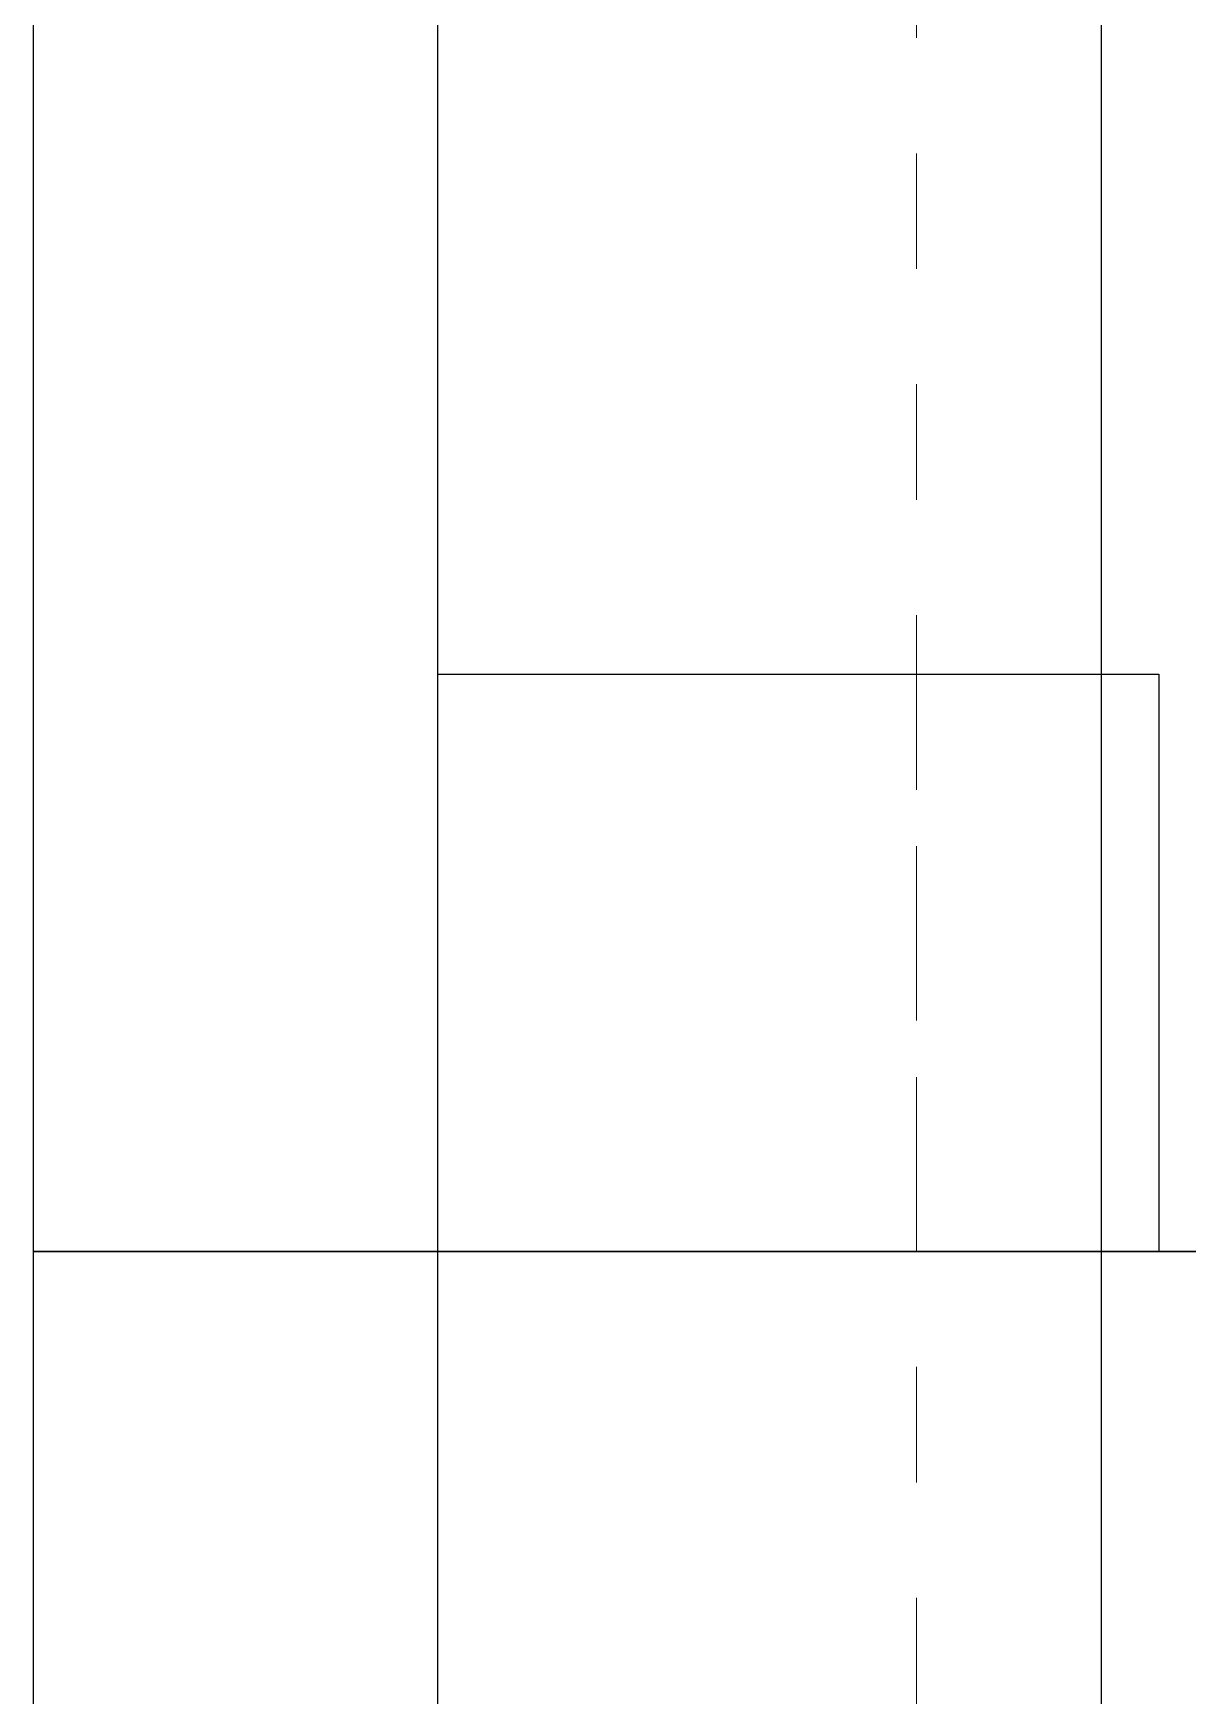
# Model space of a CAD drawing. Header units: inches. Extents: x -81.3 to -8.2, y 163 to 241.3.
# Drawn here: x -52.036 to -51.036, y 229.387 to 230.827 of the extents above; entities that cross this region are included whole.
import ezdxf

# ---------------------------------------------------------------- set-up
doc = ezdxf.new("R2010")
doc.units = ezdxf.units.IN
doc.header["$MEASUREMENT"] = 0
doc.linetypes.add('DASHED2', pattern=[0.375, 0.25, -0.125])
doc.linetypes.add('HIDDEN', pattern=[0.375, 0.25, -0.125])
doc.layers.add('A2 Hatch', color=8, linetype='Continuous', lineweight=9)

msp = doc.modelspace()

# ---------------------------------------------------------------- linework, layer by layer
at = {"color": 1}
for p, q in [((-51.1113, 238.3768), (-51.1113, 229.7715)), ((-51.6863, 238.1818), (-51.6863, 229.7715)), ((-52.0363, 238.0631), (-52.0363, 229.7715)), ((-51.6863, 230.2715), (-51.0613, 230.2715)), ((-51.6863, 230.2715), (-51.0613, 230.2715)), ((-51.6863, 230.2715), (-51.0613, 230.2715)), ((-51.6863, 230.2715), (-51.0613, 230.2715)), ((-51.6863, 230.2715), (-51.6863, 217.7715)), ((-51.6863, 230.2715), (-51.0613, 230.2715)), ((-51.6863, 230.2715), (-51.0613, 230.2715)), ((-51.6863, 230.2715), (-51.0613, 230.2715)), ((-51.6863, 230.2715), (-51.0613, 230.2715)), ((-51.6863, 230.2715), (-51.0613, 230.2715)), ((-51.6863, 230.2715), (-51.0613, 230.2715)), ((-51.6863, 230.2715), (-51.0613, 230.2715)), ((-51.6863, 230.2715), (-51.0613, 230.2715)), ((-51.6863, 230.2715), (-51.0613, 230.2715)), ((-51.6863, 230.2715), (-51.0613, 230.2715)), ((-51.6863, 230.2715), (-51.0613, 230.2715)), ((-51.6863, 230.2715), (-51.0613, 230.2715)), ((-51.6863, 230.2715), (-51.0613, 230.2715)), ((-51.6863, 230.2715), (-51.0613, 230.2715)), ((-51.6863, 230.2715), (-51.0613, 230.2715)), ((-51.6863, 230.2715), (-51.0613, 230.2715)), ((-51.6863, 230.2715), (-51.0613, 230.2715)), ((-51.6863, 230.2715), (-51.0613, 230.2715)), ((-51.6863, 230.2715), (-51.0613, 230.2715)), ((-51.6863, 230.2715), (-51.0613, 230.2715)), ((-51.6863, 230.2715), (-51.0613, 230.2715)), ((-51.6863, 230.2715), (-51.0613, 230.2715)), ((-51.6863, 230.2715), (-51.0613, 230.2715)), ((-51.6863, 230.2715), (-51.0613, 230.2715)), ((-51.6863, 230.2715), (-51.0613, 230.2715)), ((-51.6863, 230.2715), (-51.0613, 230.2715)), ((-51.6863, 230.2715), (-51.0613, 230.2715)), ((-51.6863, 230.2715), (-51.0613, 230.2715)), ((-51.6863, 230.2715), (-51.0613, 230.2715)), ((-51.6863, 230.2715), (-51.0613, 230.2715)), ((-51.6863, 230.2715), (-51.0613, 230.2715)), ((-51.6863, 230.2715), (-51.0613, 230.2715)), ((-51.6863, 230.2715), (-51.0613, 230.2715)), ((-51.6863, 230.2715), (-51.0613, 230.2715)), ((-51.6863, 230.2715), (-51.0613, 230.2715)), ((-51.6863, 230.2715), (-51.0613, 230.2715)), ((-51.6863, 230.2715), (-51.0613, 230.2715)), ((-51.6863, 230.2715), (-51.0613, 230.2715)), ((-51.6863, 230.2715), (-51.0613, 230.2715)), ((-51.6863, 230.2715), (-51.0613, 230.2715)), ((-51.6863, 230.2715), (-51.0613, 230.2715)), ((-51.6863, 230.2715), (-51.0613, 230.2715)), ((-51.6863, 230.2715), (-51.0613, 230.2715)), ((-51.6863, 230.2715), (-51.0613, 230.2715)), ((-51.6863, 230.2715), (-51.0613, 230.2715)), ((-51.6863, 230.2715), (-51.0613, 230.2715)), ((-51.6863, 230.2715), (-51.0613, 230.2715)), ((-51.6863, 230.2715), (-51.0613, 230.2715)), ((-51.6863, 230.2715), (-51.0613, 230.2715)), ((-51.6863, 230.2715), (-51.0613, 230.2715)), ((-51.6863, 230.2715), (-51.0613, 230.2715)), ((-51.6863, 230.2715), (-51.0613, 230.2715)), ((-51.1113, 230.2715), (-51.1113, 217.7715)), ((-51.0613, 230.2715), (-51.0613, 229.7715)), ((-51.0613, 230.2715), (-51.0613, 229.7715)), ((-51.0613, 230.2715), (-51.0613, 229.7715)), ((-51.0613, 230.2715), (-51.0613, 229.7715)), ((-51.0613, 230.2715), (-51.0613, 229.7715)), ((-51.0613, 230.2715), (-51.0613, 229.7715)), ((-51.0613, 230.2715), (-51.0613, 229.7715)), ((-51.0613, 230.2715), (-51.0613, 229.7715)), ((-51.0613, 230.2715), (-51.0613, 229.7715)), ((-51.0613, 230.2715), (-51.0613, 229.7715)), ((-51.0613, 230.2715), (-51.0613, 229.7715)), ((-51.0613, 230.2715), (-51.0613, 229.7715)), ((-51.0613, 230.2715), (-51.0613, 229.7715)), ((-51.0613, 230.2715), (-51.0613, 229.7715)), ((-51.0613, 230.2715), (-51.0613, 229.7715)), ((-51.0613, 230.2715), (-51.0613, 229.7715)), ((-51.0613, 230.2715), (-51.0613, 229.7715)), ((-51.0613, 230.2715), (-51.0613, 229.7715)), ((-51.0613, 230.2715), (-51.0613, 229.7715)), ((-51.0613, 230.2715), (-51.0613, 229.7715)), ((-51.0613, 230.2715), (-51.0613, 229.7715)), ((-51.0613, 230.2715), (-51.0613, 229.7715)), ((-51.0613, 230.2715), (-51.0613, 229.7715)), ((-51.0613, 230.2715), (-51.0613, 229.7715)), ((-51.0613, 230.2715), (-51.0613, 229.7715)), ((-51.0613, 230.2715), (-51.0613, 229.7715)), ((-51.0613, 230.2715), (-51.0613, 229.7715)), ((-51.0613, 230.2715), (-51.0613, 229.7715)), ((-51.0613, 230.2715), (-51.0613, 229.7715)), ((-51.0613, 230.2715), (-51.0613, 229.7715)), ((-51.0613, 230.2715), (-51.0613, 229.7715)), ((-51.0613, 230.2715), (-51.0613, 229.7715)), ((-51.0613, 230.2715), (-51.0613, 229.7715)), ((-51.0613, 230.2715), (-51.0613, 229.7715)), ((-51.0613, 230.2715), (-51.0613, 229.7715)), ((-51.0613, 230.2715), (-51.0613, 229.7715)), ((-51.0613, 230.2715), (-51.0613, 229.7715)), ((-51.0613, 230.2715), (-51.0613, 229.7715)), ((-51.0613, 230.2715), (-51.0613, 229.7715)), ((-51.0613, 230.2715), (-51.0613, 229.7715)), ((-51.0613, 230.2715), (-51.0613, 229.7715)), ((-51.0613, 230.2715), (-51.0613, 229.7715)), ((-51.0613, 230.2715), (-51.0613, 229.7715)), ((-51.0613, 230.2715), (-51.0613, 229.7715)), ((-51.0613, 230.2715), (-51.0613, 229.7715)), ((-51.0613, 230.2715), (-51.0613, 229.7715)), ((-51.0613, 230.2715), (-51.0613, 229.7715)), ((-51.0613, 230.2715), (-51.0613, 229.7715)), ((-51.0613, 230.2715), (-51.0613, 229.7715)), ((-51.0613, 230.2715), (-51.0613, 229.7715)), ((-51.0613, 230.2715), (-51.0613, 229.7715)), ((-51.0613, 230.2715), (-51.0613, 229.7715)), ((-51.0613, 230.2715), (-51.0613, 229.7715)), ((-51.0613, 230.2715), (-51.0613, 229.7715)), ((-51.0613, 230.2715), (-51.0613, 229.7715)), ((-51.0613, 230.2715), (-51.0613, 229.7715)), ((-52.0363, 229.7715), (-50.0363, 229.7715)), ((-52.0363, 229.7715), (-50.4863, 229.7715)), ((-52.0363, 229.7715), (-50.0363, 229.7715)), ((-52.0363, 229.7715), (-50.0363, 229.7715)), ((-52.0363, 229.7715), (-50.4863, 229.7715)), ((-52.0363, 229.7715), (-50.0363, 229.7715)), ((-52.0363, 229.7715), (-50.0363, 229.7715)), ((-52.0363, 229.7715), (-50.0363, 229.7715)), ((-52.0363, 229.7715), (-50.4863, 229.7715)), ((-52.0363, 229.7715), (-50.0363, 229.7715)), ((-52.0363, 229.7715), (-50.0363, 229.7715)), ((-52.0363, 229.7715), (-52.0363, 217.7715)), ((-52.0363, 229.7715), (-50.4863, 229.7715)), ((-52.0363, 229.7715), (-50.0363, 229.7715)), ((-52.0363, 229.7715), (-50.0363, 229.7715)), ((-52.0363, 229.7715), (-50.0363, 229.7715)), ((-52.0363, 229.7715), (-50.4863, 229.7715)), ((-52.0363, 229.7715), (-50.0363, 229.7715)), ((-52.0363, 229.7715), (-50.0363, 229.7715)), ((-52.0363, 229.7715), (-50.4863, 229.7715)), ((-52.0363, 229.7715), (-50.0363, 229.7715)), ((-52.0363, 229.7715), (-50.0363, 229.7715)), ((-52.0363, 229.7715), (-50.0363, 229.7715)), ((-52.0363, 229.7715), (-50.4863, 229.7715)), ((-52.0363, 229.7715), (-50.0363, 229.7715)), ((-52.0363, 229.7715), (-50.0363, 229.7715)), ((-52.0363, 229.7715), (-50.4863, 229.7715)), ((-52.0363, 229.7715), (-50.0363, 229.7715)), ((-52.0363, 229.7715), (-50.0363, 229.7715)), ((-52.0363, 229.7715), (-50.0363, 229.7715)), ((-52.0363, 229.7715), (-50.4863, 229.7715)), ((-52.0363, 229.7715), (-50.0363, 229.7715)), ((-52.0363, 229.7715), (-50.0363, 229.7715)), ((-52.0363, 229.7715), (-50.4863, 229.7715)), ((-52.0363, 229.7715), (-50.0363, 229.7715)), ((-52.0363, 229.7715), (-50.0363, 229.7715)), ((-52.0363, 229.7715), (-50.0363, 229.7715)), ((-52.0363, 229.7715), (-50.4863, 229.7715)), ((-52.0363, 229.7715), (-50.0363, 229.7715)), ((-52.0363, 229.7715), (-50.0363, 229.7715)), ((-52.0363, 229.7715), (-50.4863, 229.7715)), ((-52.0363, 229.7715), (-50.0363, 229.7715)), ((-52.0363, 229.7715), (-50.0363, 229.7715)), ((-52.0363, 229.7715), (-50.0363, 229.7715)), ((-52.0363, 229.7715), (-50.4863, 229.7715)), ((-52.0363, 229.7715), (-50.0363, 229.7715)), ((-52.0363, 229.7715), (-50.0363, 229.7715)), ((-52.0363, 229.7715), (-50.4863, 229.7715)), ((-52.0363, 229.7715), (-50.0363, 229.7715)), ((-52.0363, 229.7715), (-50.0363, 229.7715)), ((-52.0363, 229.7715), (-50.0363, 229.7715)), ((-52.0363, 229.7715), (-50.4863, 229.7715)), ((-52.0363, 229.7715), (-50.0363, 229.7715)), ((-52.0363, 229.7715), (-50.0363, 229.7715)), ((-52.0363, 229.7715), (-50.4863, 229.7715)), ((-52.0363, 229.7715), (-50.0363, 229.7715)), ((-52.0363, 229.7715), (-50.0363, 229.7715)), ((-52.0363, 229.7715), (-50.0363, 229.7715)), ((-52.0363, 229.7715), (-50.4863, 229.7715)), ((-52.0363, 229.7715), (-50.0363, 229.7715)), ((-52.0363, 229.7715), (-50.0363, 229.7715)), ((-52.0363, 229.7715), (-50.4863, 229.7715)), ((-52.0363, 229.7715), (-50.0363, 229.7715)), ((-52.0363, 229.7715), (-50.0363, 229.7715)), ((-52.0363, 229.7715), (-50.0363, 229.7715)), ((-52.0363, 229.7715), (-50.4863, 229.7715)), ((-52.0363, 229.7715), (-50.0363, 229.7715)), ((-52.0363, 229.7715), (-50.0363, 229.7715)), ((-52.0363, 229.7715), (-50.4863, 229.7715)), ((-52.0363, 229.7715), (-50.0363, 229.7715)), ((-52.0363, 229.7715), (-50.0363, 229.7715)), ((-52.0363, 229.7715), (-50.0363, 229.7715)), ((-52.0363, 229.7715), (-50.4863, 229.7715)), ((-52.0363, 229.7715), (-50.0363, 229.7715)), ((-52.0363, 229.7715), (-50.0363, 229.7715)), ((-52.0363, 229.7715), (-50.4863, 229.7715)), ((-52.0363, 229.7715), (-50.0363, 229.7715)), ((-52.0363, 229.7715), (-50.0363, 229.7715)), ((-52.0363, 229.7715), (-50.0363, 229.7715)), ((-52.0363, 229.7715), (-50.4863, 229.7715)), ((-52.0363, 229.7715), (-50.0363, 229.7715)), ((-52.0363, 229.7715), (-50.0363, 229.7715)), ((-52.0363, 229.7715), (-50.4863, 229.7715)), ((-52.0363, 229.7715), (-50.0363, 229.7715)), ((-52.0363, 229.7715), (-50.0363, 229.7715)), ((-52.0363, 229.7715), (-50.0363, 229.7715)), ((-52.0363, 229.7715), (-50.4863, 229.7715)), ((-52.0363, 229.7715), (-50.0363, 229.7715)), ((-52.0363, 229.7715), (-50.0363, 229.7715)), ((-52.0363, 229.7715), (-50.4863, 229.7715)), ((-52.0363, 229.7715), (-50.0363, 229.7715)), ((-52.0363, 229.7715), (-50.0363, 229.7715)), ((-52.0363, 229.7715), (-50.0363, 229.7715)), ((-52.0363, 229.7715), (-50.4863, 229.7715)), ((-52.0363, 229.7715), (-50.0363, 229.7715)), ((-52.0363, 229.7715), (-50.0363, 229.7715)), ((-52.0363, 229.7715), (-50.4863, 229.7715)), ((-52.0363, 229.7715), (-50.0363, 229.7715)), ((-52.0363, 229.7715), (-50.0363, 229.7715)), ((-52.0363, 229.7715), (-50.0363, 229.7715)), ((-52.0363, 229.7715), (-50.4863, 229.7715)), ((-52.0363, 229.7715), (-50.0363, 229.7715)), ((-52.0363, 229.7715), (-50.0363, 229.7715)), ((-52.0363, 229.7715), (-50.4863, 229.7715)), ((-52.0363, 229.7715), (-50.0363, 229.7715)), ((-52.0363, 229.7715), (-50.0363, 229.7715)), ((-52.0363, 229.7715), (-50.0363, 229.7715)), ((-52.0363, 229.7715), (-50.4863, 229.7715)), ((-52.0363, 229.7715), (-50.0363, 229.7715)), ((-52.0363, 229.7715), (-50.0363, 229.7715)), ((-52.0363, 229.7715), (-50.4863, 229.7715)), ((-52.0363, 229.7715), (-50.0363, 229.7715)), ((-52.0363, 229.7715), (-50.0363, 229.7715)), ((-52.0363, 229.7715), (-50.0363, 229.7715)), ((-52.0363, 229.7715), (-50.4863, 229.7715)), ((-52.0363, 229.7715), (-50.0363, 229.7715)), ((-52.0363, 229.7715), (-50.0363, 229.7715)), ((-52.0363, 229.7715), (-50.4863, 229.7715)), ((-52.0363, 229.7715), (-50.0363, 229.7715)), ((-52.0363, 229.7715), (-50.0363, 229.7715)), ((-52.0363, 229.7715), (-50.0363, 229.7715)), ((-52.0363, 229.7715), (-50.4863, 229.7715)), ((-52.0363, 229.7715), (-50.0363, 229.7715)), ((-52.0363, 229.7715), (-50.0363, 229.7715)), ((-52.0363, 229.7715), (-50.4863, 229.7715)), ((-52.0363, 229.7715), (-50.0363, 229.7715)), ((-52.0363, 229.7715), (-50.0363, 229.7715)), ((-52.0363, 229.7715), (-50.0363, 229.7715)), ((-52.0363, 229.7715), (-50.4863, 229.7715)), ((-52.0363, 229.7715), (-50.0363, 229.7715)), ((-52.0363, 229.7715), (-50.0363, 229.7715)), ((-52.0363, 229.7715), (-50.4863, 229.7715)), ((-52.0363, 229.7715), (-50.0363, 229.7715)), ((-52.0363, 229.7715), (-50.0363, 229.7715)), ((-52.0363, 229.7715), (-50.0363, 229.7715)), ((-52.0363, 229.7715), (-50.4863, 229.7715)), ((-52.0363, 229.7715), (-50.0363, 229.7715)), ((-52.0363, 229.7715), (-50.0363, 229.7715)), ((-52.0363, 229.7715), (-50.4863, 229.7715)), ((-52.0363, 229.7715), (-50.0363, 229.7715)), ((-52.0363, 229.7715), (-50.0363, 229.7715)), ((-52.0363, 229.7715), (-50.0363, 229.7715)), ((-52.0363, 229.7715), (-50.4863, 229.7715)), ((-52.0363, 229.7715), (-50.0363, 229.7715)), ((-52.0363, 229.7715), (-50.0363, 229.7715)), ((-52.0363, 229.7715), (-50.4863, 229.7715)), ((-52.0363, 229.7715), (-50.0363, 229.7715)), ((-52.0363, 229.7715), (-50.0363, 229.7715)), ((-52.0363, 229.7715), (-50.0363, 229.7715)), ((-52.0363, 229.7715), (-50.4863, 229.7715)), ((-52.0363, 229.7715), (-50.0363, 229.7715)), ((-52.0363, 229.7715), (-50.0363, 229.7715)), ((-52.0363, 229.7715), (-50.4863, 229.7715)), ((-52.0363, 229.7715), (-50.0363, 229.7715)), ((-52.0363, 229.7715), (-50.0363, 229.7715)), ((-52.0363, 229.7715), (-50.0363, 229.7715)), ((-52.0363, 229.7715), (-50.4863, 229.7715)), ((-52.0363, 229.7715), (-50.0363, 229.7715)), ((-52.0363, 229.7715), (-50.0363, 229.7715)), ((-52.0363, 229.7715), (-50.4863, 229.7715)), ((-52.0363, 229.7715), (-50.0363, 229.7715)), ((-52.0363, 229.7715), (-50.0363, 229.7715)), ((-52.0363, 229.7715), (-50.0363, 229.7715)), ((-52.0363, 229.7715), (-50.4863, 229.7715)), ((-52.0363, 229.7715), (-50.0363, 229.7715)), ((-52.0363, 229.7715), (-50.0363, 229.7715)), ((-52.0363, 229.7715), (-50.4863, 229.7715)), ((-52.0363, 229.7715), (-50.0363, 229.7715)), ((-52.0363, 229.7715), (-50.0363, 229.7715)), ((-52.0363, 229.7715), (-50.0363, 229.7715)), ((-52.0363, 229.7715), (-50.4863, 229.7715)), ((-52.0363, 229.7715), (-50.0363, 229.7715)), ((-52.0363, 229.7715), (-50.0363, 229.7715)), ((-52.0363, 229.7715), (-50.4863, 229.7715)), ((-52.0363, 229.7715), (-50.0363, 229.7715)), ((-52.0363, 229.7715), (-50.0363, 229.7715)), ((-52.0363, 229.7715), (-50.0363, 229.7715)), ((-52.0363, 229.7715), (-50.4863, 229.7715)), ((-52.0363, 229.7715), (-50.0363, 229.7715)), ((-52.0363, 229.7715), (-50.0363, 229.7715)), ((-52.0363, 229.7715), (-50.4863, 229.7715)), ((-52.0363, 229.7715), (-50.0363, 229.7715)), ((-52.0363, 229.7715), (-50.0363, 229.7715)), ((-52.0363, 229.7715), (-50.0363, 229.7715)), ((-52.0363, 229.7715), (-50.4863, 229.7715)), ((-52.0363, 229.7715), (-50.0363, 229.7715)), ((-52.0363, 229.7715), (-50.0363, 229.7715)), ((-52.0363, 229.7715), (-50.4863, 229.7715)), ((-52.0363, 229.7715), (-50.0363, 229.7715)), ((-52.0363, 229.7715), (-50.0363, 229.7715)), ((-52.0363, 229.7715), (-50.0363, 229.7715)), ((-52.0363, 229.7715), (-50.4863, 229.7715)), ((-52.0363, 229.7715), (-50.0363, 229.7715)), ((-52.0363, 229.7715), (-50.0363, 229.7715)), ((-52.0363, 229.7715), (-50.4863, 229.7715)), ((-52.0363, 229.7715), (-50.0363, 229.7715)), ((-52.0363, 229.7715), (-50.0363, 229.7715)), ((-50.6113, 229.7715), (-51.1113, 229.7715)), ((-50.6113, 229.7715), (-51.1113, 229.7715)), ((-50.6113, 229.7715), (-51.1113, 229.7715)), ((-50.6113, 229.7715), (-51.1113, 229.7715)), ((-50.6113, 229.7715), (-51.1113, 229.7715)), ((-50.6113, 229.7715), (-51.1113, 229.7715)), ((-50.6113, 229.7715), (-51.1113, 229.7715)), ((-50.6113, 229.7715), (-51.1113, 229.7715)), ((-50.6113, 229.7715), (-51.1113, 229.7715)), ((-50.6113, 229.7715), (-51.1113, 229.7715)), ((-50.6113, 229.7715), (-51.1113, 229.7715)), ((-50.6113, 229.7715), (-51.1113, 229.7715)), ((-50.6113, 229.7715), (-51.1113, 229.7715)), ((-50.6113, 229.7715), (-51.1113, 229.7715)), ((-50.6113, 229.7715), (-51.1113, 229.7715)), ((-50.6113, 229.7715), (-51.1113, 229.7715)), ((-50.6113, 229.7715), (-51.1113, 229.7715)), ((-50.6113, 229.7715), (-51.1113, 229.7715)), ((-50.6113, 229.7715), (-51.1113, 229.7715)), ((-50.6113, 229.7715), (-51.1113, 229.7715)), ((-50.6113, 229.7715), (-51.1113, 229.7715)), ((-50.6113, 229.7715), (-51.1113, 229.7715)), ((-50.6113, 229.7715), (-51.1113, 229.7715)), ((-50.6113, 229.7715), (-51.1113, 229.7715)), ((-50.6113, 229.7715), (-51.1113, 229.7715)), ((-50.6113, 229.7715), (-51.1113, 229.7715)), ((-50.6113, 229.7715), (-51.1113, 229.7715)), ((-50.6113, 229.7715), (-51.1113, 229.7715)), ((-50.6113, 229.7715), (-51.1113, 229.7715)), ((-50.6113, 229.7715), (-51.1113, 229.7715)), ((-50.6113, 229.7715), (-51.1113, 229.7715)), ((-50.6113, 229.7715), (-51.1113, 229.7715)), ((-50.6113, 229.7715), (-51.1113, 229.7715)), ((-50.6113, 229.7715), (-51.1113, 229.7715)), ((-50.6113, 229.7715), (-51.1113, 229.7715)), ((-50.6113, 229.7715), (-51.1113, 229.7715)), ((-50.6113, 229.7715), (-51.1113, 229.7715)), ((-50.6113, 229.7715), (-51.1113, 229.7715)), ((-50.6113, 229.7715), (-51.1113, 229.7715)), ((-50.6113, 229.7715), (-51.1113, 229.7715)), ((-50.6113, 229.7715), (-51.1113, 229.7715)), ((-50.6113, 229.7715), (-51.1113, 229.7715)), ((-50.6113, 229.7715), (-51.1113, 229.7715)), ((-50.6113, 229.7715), (-51.1113, 229.7715)), ((-50.6113, 229.7715), (-51.1113, 229.7715)), ((-50.6113, 229.7715), (-51.1113, 229.7715)), ((-50.6113, 229.7715), (-51.1113, 229.7715)), ((-50.6113, 229.7715), (-51.1113, 229.7715)), ((-50.6113, 229.7715), (-51.1113, 229.7715)), ((-50.6113, 229.7715), (-51.1113, 229.7715)), ((-50.6113, 229.7715), (-51.1113, 229.7715)), ((-50.6113, 229.7715), (-51.1113, 229.7715)), ((-50.6113, 229.7715), (-51.1113, 229.7715)), ((-50.6113, 229.7715), (-51.1113, 229.7715)), ((-50.6113, 229.7715), (-51.1113, 229.7715)), ((-50.6113, 229.7715), (-51.1113, 229.7715))]:
    msp.add_line(p, q, dxfattribs=at)
at = {"color": 1, "linetype": 'HIDDEN', "ltscale": 0.02}
for p, q in [((-51.6863, 230.2715), (-51.0613, 230.2715)), ((-51.6863, 230.2715), (-51.0613, 230.2715)), ((-51.6863, 230.2715), (-51.0613, 230.2715)), ((-51.6863, 230.2715), (-51.0613, 230.2715)), ((-51.6863, 230.2715), (-51.0613, 230.2715)), ((-51.6863, 230.2715), (-51.0613, 230.2715)), ((-51.6863, 230.2715), (-51.0613, 230.2715)), ((-51.6863, 230.2715), (-51.0613, 230.2715)), ((-51.6863, 230.2715), (-51.0613, 230.2715)), ((-51.6863, 230.2715), (-51.0613, 230.2715)), ((-51.6863, 230.2715), (-51.0613, 230.2715)), ((-51.6863, 230.2715), (-51.0613, 230.2715)), ((-51.6863, 230.2715), (-51.0613, 230.2715)), ((-51.6863, 230.2715), (-51.0613, 230.2715)), ((-51.6863, 230.2715), (-51.0613, 230.2715)), ((-51.6863, 230.2715), (-51.0613, 230.2715)), ((-51.6863, 230.2715), (-51.0613, 230.2715)), ((-51.6863, 230.2715), (-51.0613, 230.2715)), ((-51.6863, 230.2715), (-51.0613, 230.2715)), ((-51.6863, 230.2715), (-51.0613, 230.2715)), ((-51.6863, 230.2715), (-51.0613, 230.2715)), ((-51.6863, 230.2715), (-51.0613, 230.2715)), ((-51.6863, 230.2715), (-51.0613, 230.2715)), ((-51.6863, 230.2715), (-51.0613, 230.2715)), ((-51.6863, 230.2715), (-51.0613, 230.2715)), ((-51.6863, 230.2715), (-51.0613, 230.2715)), ((-51.6863, 230.2715), (-51.0613, 230.2715)), ((-51.6863, 230.2715), (-51.0613, 230.2715)), ((-51.6863, 230.2715), (-51.0613, 230.2715)), ((-51.6863, 230.2715), (-51.0613, 230.2715)), ((-51.6863, 230.2715), (-51.0613, 230.2715)), ((-51.6863, 230.2715), (-51.0613, 230.2715)), ((-51.6863, 230.2715), (-51.0613, 230.2715)), ((-51.6863, 230.2715), (-51.0613, 230.2715)), ((-51.6863, 230.2715), (-51.0613, 230.2715)), ((-51.6863, 230.2715), (-51.0613, 230.2715)), ((-51.6863, 230.2715), (-51.0613, 230.2715)), ((-51.6863, 230.2715), (-51.0613, 230.2715)), ((-51.6863, 230.2715), (-51.0613, 230.2715)), ((-51.6863, 230.2715), (-51.0613, 230.2715)), ((-51.6863, 230.2715), (-51.0613, 230.2715)), ((-51.6863, 230.2715), (-51.0613, 230.2715)), ((-51.6863, 230.2715), (-51.0613, 230.2715)), ((-51.6863, 230.2715), (-51.0613, 230.2715)), ((-51.6863, 230.2715), (-51.0613, 230.2715)), ((-51.6863, 230.2715), (-51.0613, 230.2715)), ((-51.6863, 230.2715), (-51.0613, 230.2715)), ((-51.6863, 230.2715), (-51.0613, 230.2715)), ((-51.6863, 230.2715), (-51.0613, 230.2715)), ((-51.6863, 230.2715), (-51.0613, 230.2715)), ((-51.6863, 230.2715), (-51.0613, 230.2715)), ((-51.6863, 230.2715), (-51.0613, 230.2715)), ((-51.6863, 230.2715), (-51.0613, 230.2715)), ((-51.6863, 230.2715), (-51.0613, 230.2715)), ((-51.6863, 230.2715), (-51.0613, 230.2715)), ((-51.6863, 230.2715), (-51.0613, 230.2715)), ((-51.6863, 230.2715), (-51.0613, 230.2715)), ((-51.6863, 230.2715), (-51.0613, 230.2715)), ((-51.6863, 230.2715), (-51.0613, 230.2715)), ((-51.6863, 230.2715), (-51.0613, 230.2715)), ((-51.6863, 230.2715), (-51.0613, 230.2715)), ((-51.6863, 230.2715), (-51.0613, 230.2715)), ((-51.6863, 230.2715), (-51.0613, 230.2715)), ((-51.6863, 230.2715), (-51.0613, 230.2715)), ((-51.6863, 230.2715), (-51.0613, 230.2715)), ((-51.6863, 230.2715), (-51.0613, 230.2715)), ((-51.6863, 230.2715), (-51.0613, 230.2715)), ((-51.6863, 230.2715), (-51.0613, 230.2715)), ((-51.6863, 230.2715), (-51.0613, 230.2715)), ((-51.6863, 230.2715), (-51.0613, 230.2715)), ((-51.6863, 230.2715), (-51.0613, 230.2715)), ((-51.6863, 230.2715), (-51.0613, 230.2715)), ((-51.6863, 230.2715), (-51.0613, 230.2715)), ((-51.6863, 230.2715), (-51.0613, 230.2715)), ((-51.6863, 230.2715), (-51.0613, 230.2715)), ((-51.6863, 230.2715), (-51.0613, 230.2715)), ((-51.6863, 230.2715), (-51.0613, 230.2715)), ((-51.6863, 230.2715), (-51.0613, 230.2715)), ((-51.6863, 230.2715), (-51.0613, 230.2715)), ((-51.6863, 230.2715), (-51.0613, 230.2715)), ((-51.6863, 230.2715), (-51.0613, 230.2715)), ((-51.6863, 230.2715), (-51.0613, 230.2715)), ((-51.6863, 230.2715), (-51.0613, 230.2715)), ((-51.6863, 230.2715), (-51.0613, 230.2715)), ((-51.6863, 230.2715), (-51.0613, 230.2715)), ((-51.6863, 230.2715), (-51.0613, 230.2715)), ((-51.6863, 230.2715), (-51.0613, 230.2715)), ((-51.6863, 230.2715), (-51.0613, 230.2715)), ((-51.6863, 230.2715), (-51.0613, 230.2715)), ((-51.6863, 230.2715), (-51.0613, 230.2715)), ((-51.6863, 230.2715), (-51.0613, 230.2715)), ((-51.6863, 230.2715), (-51.0613, 230.2715)), ((-51.6863, 230.2715), (-51.0613, 230.2715)), ((-51.6863, 230.2715), (-51.0613, 230.2715)), ((-51.6863, 230.2715), (-51.0613, 230.2715)), ((-51.6863, 230.2715), (-51.0613, 230.2715)), ((-51.6863, 230.2715), (-51.0613, 230.2715)), ((-51.6863, 230.2715), (-51.0613, 230.2715)), ((-51.6863, 230.2715), (-51.0613, 230.2715)), ((-51.6863, 230.2715), (-51.0613, 230.2715)), ((-51.6863, 230.2715), (-51.0613, 230.2715)), ((-51.6863, 230.2715), (-51.0613, 230.2715)), ((-51.6863, 230.2715), (-51.0613, 230.2715)), ((-51.6863, 230.2715), (-51.0613, 230.2715)), ((-51.6863, 230.2715), (-51.0613, 230.2715)), ((-51.6863, 230.2715), (-51.0613, 230.2715)), ((-51.6863, 230.2715), (-51.0613, 230.2715)), ((-51.6863, 230.2715), (-51.0613, 230.2715)), ((-51.6863, 230.2715), (-51.0613, 230.2715)), ((-51.6863, 230.2715), (-51.0613, 230.2715)), ((-51.6863, 230.2715), (-51.0613, 230.2715)), ((-51.6863, 230.2715), (-51.0613, 230.2715)), ((-51.6863, 230.2715), (-51.0613, 230.2715)), ((-51.6863, 230.2715), (-51.0613, 230.2715)), ((-51.6863, 230.2715), (-51.0613, 230.2715)), ((-51.6863, 230.2715), (-51.0613, 230.2715)), ((-51.6863, 230.2715), (-51.0613, 230.2715)), ((-51.6863, 230.2715), (-51.0613, 230.2715)), ((-51.6863, 230.2715), (-51.0613, 230.2715)), ((-51.6863, 230.2715), (-51.0613, 230.2715)), ((-51.6863, 230.2715), (-51.0613, 230.2715)), ((-51.6863, 230.2715), (-51.0613, 230.2715)), ((-51.6863, 230.2715), (-51.0613, 230.2715)), ((-51.6863, 230.2715), (-51.0613, 230.2715)), ((-51.6863, 230.2715), (-51.0613, 230.2715)), ((-51.6863, 230.2715), (-51.0613, 230.2715)), ((-51.6863, 230.2715), (-51.0613, 230.2715)), ((-51.6863, 230.2715), (-51.0613, 230.2715)), ((-51.6863, 230.2715), (-51.0613, 230.2715)), ((-51.6863, 230.2715), (-51.0613, 230.2715)), ((-51.6863, 230.2715), (-51.0613, 230.2715)), ((-51.6863, 230.2715), (-51.0613, 230.2715)), ((-51.6863, 230.2715), (-51.0613, 230.2715)), ((-51.6863, 230.2715), (-51.0613, 230.2715)), ((-51.6863, 230.2715), (-51.0613, 230.2715)), ((-51.6863, 230.2715), (-51.0613, 230.2715)), ((-51.6863, 230.2715), (-51.0613, 230.2715)), ((-51.6863, 230.2715), (-51.0613, 230.2715)), ((-51.6863, 230.2715), (-51.0613, 230.2715)), ((-51.6863, 230.2715), (-51.0613, 230.2715)), ((-51.0613, 230.2715), (-51.0613, 229.7715)), ((-51.0613, 230.2715), (-51.0613, 229.7715)), ((-51.0613, 230.2715), (-51.0613, 229.7715)), ((-51.0613, 230.2715), (-51.0613, 229.7715)), ((-51.0613, 230.2715), (-51.0613, 229.7715)), ((-51.0613, 230.2715), (-51.0613, 229.7715)), ((-51.0613, 230.2715), (-51.0613, 229.7715)), ((-51.0613, 230.2715), (-51.0613, 229.7715)), ((-51.0613, 230.2715), (-51.0613, 229.7715)), ((-51.0613, 230.2715), (-51.0613, 229.7715)), ((-51.0613, 230.2715), (-51.0613, 229.7715)), ((-51.0613, 230.2715), (-51.0613, 229.7715)), ((-51.0613, 230.2715), (-51.0613, 229.7715)), ((-51.0613, 230.2715), (-51.0613, 229.7715)), ((-51.0613, 230.2715), (-51.0613, 229.7715)), ((-51.0613, 230.2715), (-51.0613, 229.7715)), ((-51.0613, 230.2715), (-51.0613, 229.7715)), ((-51.0613, 230.2715), (-51.0613, 229.7715)), ((-51.0613, 230.2715), (-51.0613, 229.7715)), ((-51.0613, 230.2715), (-51.0613, 229.7715)), ((-51.0613, 230.2715), (-51.0613, 229.7715)), ((-51.0613, 230.2715), (-51.0613, 229.7715)), ((-51.0613, 230.2715), (-51.0613, 229.7715)), ((-51.0613, 230.2715), (-51.0613, 229.7715)), ((-51.0613, 230.2715), (-51.0613, 229.7715)), ((-51.0613, 230.2715), (-51.0613, 229.7715)), ((-51.0613, 230.2715), (-51.0613, 229.7715)), ((-51.0613, 230.2715), (-51.0613, 229.7715)), ((-51.0613, 230.2715), (-51.0613, 229.7715)), ((-51.0613, 230.2715), (-51.0613, 229.7715)), ((-51.0613, 230.2715), (-51.0613, 229.7715)), ((-51.0613, 230.2715), (-51.0613, 229.7715)), ((-51.0613, 230.2715), (-51.0613, 229.7715)), ((-51.0613, 230.2715), (-51.0613, 229.7715)), ((-51.0613, 230.2715), (-51.0613, 229.7715)), ((-51.0613, 230.2715), (-51.0613, 229.7715)), ((-51.0613, 230.2715), (-51.0613, 229.7715)), ((-51.0613, 230.2715), (-51.0613, 229.7715)), ((-51.0613, 230.2715), (-51.0613, 229.7715)), ((-51.0613, 230.2715), (-51.0613, 229.7715)), ((-51.0613, 230.2715), (-51.0613, 229.7715)), ((-51.0613, 230.2715), (-51.0613, 229.7715)), ((-51.0613, 230.2715), (-51.0613, 229.7715)), ((-51.0613, 230.2715), (-51.0613, 229.7715)), ((-51.0613, 230.2715), (-51.0613, 229.7715)), ((-51.0613, 230.2715), (-51.0613, 229.7715)), ((-51.0613, 230.2715), (-51.0613, 229.7715)), ((-51.0613, 230.2715), (-51.0613, 229.7715)), ((-51.0613, 230.2715), (-51.0613, 229.7715)), ((-51.0613, 230.2715), (-51.0613, 229.7715)), ((-51.0613, 230.2715), (-51.0613, 229.7715)), ((-51.0613, 230.2715), (-51.0613, 229.7715)), ((-51.0613, 230.2715), (-51.0613, 229.7715)), ((-51.0613, 230.2715), (-51.0613, 229.7715)), ((-51.0613, 230.2715), (-51.0613, 229.7715)), ((-51.0613, 230.2715), (-51.0613, 229.7715)), ((-51.0613, 230.2715), (-51.0613, 229.7715)), ((-51.0613, 230.2715), (-51.0613, 229.7715)), ((-51.0613, 230.2715), (-51.0613, 229.7715)), ((-51.0613, 230.2715), (-51.0613, 229.7715)), ((-51.0613, 230.2715), (-51.0613, 229.7715)), ((-51.0613, 230.2715), (-51.0613, 229.7715)), ((-51.0613, 230.2715), (-51.0613, 229.7715)), ((-51.0613, 230.2715), (-51.0613, 229.7715)), ((-51.0613, 230.2715), (-51.0613, 229.7715)), ((-51.0613, 230.2715), (-51.0613, 229.7715)), ((-51.0613, 230.2715), (-51.0613, 229.7715)), ((-51.0613, 230.2715), (-51.0613, 229.7715)), ((-51.0613, 230.2715), (-51.0613, 229.7715)), ((-51.0613, 230.2715), (-51.0613, 229.7715)), ((-51.0613, 230.2715), (-51.0613, 229.7715)), ((-51.0613, 230.2715), (-51.0613, 229.7715)), ((-51.0613, 230.2715), (-51.0613, 229.7715)), ((-51.0613, 230.2715), (-51.0613, 229.7715)), ((-51.0613, 230.2715), (-51.0613, 229.7715)), ((-51.0613, 230.2715), (-51.0613, 229.7715)), ((-51.0613, 230.2715), (-51.0613, 229.7715)), ((-51.0613, 230.2715), (-51.0613, 229.7715)), ((-51.0613, 230.2715), (-51.0613, 229.7715)), ((-51.0613, 230.2715), (-51.0613, 229.7715)), ((-51.0613, 230.2715), (-51.0613, 229.7715)), ((-51.0613, 230.2715), (-51.0613, 229.7715)), ((-51.0613, 230.2715), (-51.0613, 229.7715)), ((-51.0613, 230.2715), (-51.0613, 229.7715)), ((-51.0613, 230.2715), (-51.0613, 229.7715)), ((-51.0613, 230.2715), (-51.0613, 229.7715)), ((-51.0613, 230.2715), (-51.0613, 229.7715)), ((-51.0613, 230.2715), (-51.0613, 229.7715)), ((-51.0613, 230.2715), (-51.0613, 229.7715)), ((-51.0613, 230.2715), (-51.0613, 229.7715)), ((-51.0613, 230.2715), (-51.0613, 229.7715)), ((-51.0613, 230.2715), (-51.0613, 229.7715)), ((-51.0613, 230.2715), (-51.0613, 229.7715)), ((-51.0613, 230.2715), (-51.0613, 229.7715)), ((-51.0613, 230.2715), (-51.0613, 229.7715)), ((-51.0613, 230.2715), (-51.0613, 229.7715)), ((-51.0613, 230.2715), (-51.0613, 229.7715)), ((-51.0613, 230.2715), (-51.0613, 229.7715)), ((-51.0613, 230.2715), (-51.0613, 229.7715)), ((-51.0613, 230.2715), (-51.0613, 229.7715)), ((-51.0613, 230.2715), (-51.0613, 229.7715)), ((-51.0613, 230.2715), (-51.0613, 229.7715)), ((-51.0613, 230.2715), (-51.0613, 229.7715)), ((-51.0613, 230.2715), (-51.0613, 229.7715)), ((-51.0613, 230.2715), (-51.0613, 229.7715)), ((-51.0613, 230.2715), (-51.0613, 229.7715)), ((-51.0613, 230.2715), (-51.0613, 229.7715)), ((-51.0613, 230.2715), (-51.0613, 229.7715)), ((-51.0613, 230.2715), (-51.0613, 229.7715)), ((-51.0613, 230.2715), (-51.0613, 229.7715)), ((-51.0613, 230.2715), (-51.0613, 229.7715)), ((-51.0613, 230.2715), (-51.0613, 229.7715)), ((-51.0613, 230.2715), (-51.0613, 229.7715)), ((-51.0613, 230.2715), (-51.0613, 229.7715)), ((-51.0613, 230.2715), (-51.0613, 229.7715)), ((-51.0613, 230.2715), (-51.0613, 229.7715)), ((-51.0613, 230.2715), (-51.0613, 229.7715)), ((-51.0613, 230.2715), (-51.0613, 229.7715)), ((-51.0613, 230.2715), (-51.0613, 229.7715)), ((-51.0613, 230.2715), (-51.0613, 229.7715)), ((-51.0613, 230.2715), (-51.0613, 229.7715)), ((-51.0613, 230.2715), (-51.0613, 229.7715)), ((-51.0613, 230.2715), (-51.0613, 229.7715)), ((-51.0613, 230.2715), (-51.0613, 229.7715)), ((-51.0613, 230.2715), (-51.0613, 229.7715)), ((-51.0613, 230.2715), (-51.0613, 229.7715)), ((-51.0613, 230.2715), (-51.0613, 229.7715)), ((-51.0613, 230.2715), (-51.0613, 229.7715)), ((-51.0613, 230.2715), (-51.0613, 229.7715)), ((-51.0613, 230.2715), (-51.0613, 229.7715)), ((-51.0613, 230.2715), (-51.0613, 229.7715)), ((-51.0613, 230.2715), (-51.0613, 229.7715)), ((-51.0613, 230.2715), (-51.0613, 229.7715)), ((-51.0613, 230.2715), (-51.0613, 229.7715)), ((-51.0613, 230.2715), (-51.0613, 229.7715)), ((-51.0613, 230.2715), (-51.0613, 229.7715)), ((-51.0613, 230.2715), (-51.0613, 229.7715)), ((-51.0613, 230.2715), (-51.0613, 229.7715)), ((-51.0613, 230.2715), (-51.0613, 229.7715)), ((-51.0613, 230.2715), (-51.0613, 229.7715))]:
    msp.add_line(p, q, dxfattribs=at)
at = {"ltscale": 0.15}
for p, q in [((-50.0363, 229.7716), (-52.0363, 229.7716)), ((-50.0363, 229.7716), (-52.0363, 229.7716)), ((-50.0363, 229.7716), (-52.0363, 229.7716)), ((-50.0363, 229.7716), (-52.0363, 229.7716)), ((-50.0363, 229.7716), (-52.0363, 229.7716)), ((-50.0363, 229.7716), (-52.0363, 229.7716)), ((-50.0363, 229.7716), (-52.0363, 229.7716)), ((-50.0363, 229.7716), (-52.0363, 229.7716)), ((-50.0363, 229.7716), (-52.0363, 229.7716)), ((-50.0363, 229.7716), (-52.0363, 229.7716)), ((-50.0363, 229.7716), (-52.0363, 229.7716)), ((-50.0363, 229.7716), (-52.0363, 229.7716)), ((-50.0363, 229.7716), (-52.0363, 229.7716)), ((-50.0363, 229.7716), (-52.0363, 229.7716)), ((-50.0363, 229.7716), (-52.0363, 229.7716)), ((-50.0363, 229.7716), (-52.0363, 229.7716)), ((-50.0363, 229.7716), (-52.0363, 229.7716)), ((-50.0363, 229.7716), (-52.0363, 229.7716)), ((-50.0363, 229.7716), (-52.0363, 229.7716)), ((-50.0363, 229.7716), (-52.0363, 229.7716)), ((-50.0363, 229.7716), (-52.0363, 229.7716)), ((-50.0363, 229.7716), (-52.0363, 229.7716)), ((-50.0363, 229.7716), (-52.0363, 229.7716)), ((-50.0363, 229.7716), (-52.0363, 229.7716)), ((-50.0363, 229.7715), (-52.0363, 229.7715)), ((-50.0363, 229.7715), (-52.0363, 229.7715)), ((-50.0363, 229.7715), (-52.0363, 229.7715)), ((-50.0363, 229.7715), (-52.0363, 229.7715)), ((-50.0363, 229.7715), (-52.0363, 229.7715)), ((-50.0363, 229.7715), (-52.0363, 229.7715)), ((-50.0363, 229.7715), (-52.0363, 229.7715)), ((-50.0363, 229.7715), (-52.0363, 229.7715)), ((-50.0363, 229.7715), (-52.0363, 229.7715)), ((-50.0363, 229.7715), (-52.0363, 229.7715)), ((-50.0363, 229.7715), (-52.0363, 229.7715)), ((-50.0363, 229.7715), (-52.0363, 229.7715)), ((-50.0363, 229.7715), (-52.0363, 229.7715)), ((-50.0363, 229.7715), (-52.0363, 229.7715)), ((-50.0363, 229.7715), (-52.0363, 229.7715)), ((-50.0363, 229.7715), (-52.0363, 229.7715)), ((-50.0363, 229.7715), (-52.0363, 229.7715)), ((-50.0363, 229.7715), (-52.0363, 229.7715)), ((-50.0363, 229.7715), (-52.0363, 229.7715)), ((-50.0363, 229.7715), (-52.0363, 229.7715)), ((-50.0363, 229.7715), (-52.0363, 229.7715)), ((-50.0363, 229.7715), (-52.0363, 229.7715)), ((-50.0363, 229.7715), (-52.0363, 229.7715)), ((-50.0363, 229.7715), (-52.0363, 229.7715)), ((-50.0363, 229.7715), (-52.0363, 229.7715)), ((-50.0363, 229.7715), (-52.0363, 229.7715)), ((-50.0363, 229.7715), (-52.0363, 229.7715)), ((-50.0363, 229.7715), (-52.0363, 229.7715)), ((-50.0363, 229.7715), (-52.0363, 229.7715)), ((-50.0363, 229.7715), (-52.0363, 229.7715)), ((-50.0363, 229.7715), (-52.0363, 229.7715)), ((-50.0363, 229.7715), (-52.0363, 229.7715)), ((-51.0613, 229.7715), (-50.6613, 229.7715)), ((-51.0613, 229.7715), (-50.6613, 229.7715)), ((-51.0613, 229.7715), (-50.6613, 229.7715)), ((-51.0613, 229.7715), (-50.6613, 229.7715)), ((-51.0613, 229.7715), (-50.6613, 229.7715)), ((-51.0613, 229.7715), (-50.6613, 229.7715)), ((-51.0613, 229.7715), (-50.6613, 229.7715)), ((-51.0613, 229.7715), (-50.6613, 229.7715)), ((-51.0613, 229.7715), (-50.6613, 229.7715)), ((-51.0613, 229.7715), (-50.6613, 229.7715)), ((-51.0613, 229.7715), (-50.6613, 229.7715)), ((-51.0613, 229.7715), (-50.6613, 229.7715)), ((-51.0613, 229.7715), (-50.6613, 229.7715)), ((-51.0613, 229.7715), (-50.6613, 229.7715)), ((-51.0613, 229.7715), (-50.6613, 229.7715)), ((-51.0613, 229.7715), (-50.6613, 229.7715)), ((-51.0613, 229.7715), (-50.6613, 229.7715)), ((-51.0613, 229.7715), (-50.6613, 229.7715)), ((-51.0613, 229.7715), (-50.6613, 229.7715)), ((-51.0613, 229.7715), (-50.6613, 229.7715)), ((-51.0613, 229.7715), (-50.6613, 229.7715)), ((-51.0613, 229.7715), (-50.6613, 229.7715)), ((-51.0613, 229.7715), (-50.6613, 229.7715)), ((-51.0613, 229.7715), (-50.6613, 229.7715)), ((-51.0613, 229.7715), (-50.6613, 229.7715)), ((-51.0613, 229.7715), (-50.6613, 229.7715)), ((-51.0613, 229.7715), (-50.6613, 229.7715)), ((-51.0613, 229.7715), (-50.6613, 229.7715)), ((-51.0613, 229.7715), (-50.6613, 229.7715)), ((-51.0613, 229.7715), (-50.6613, 229.7715)), ((-51.0613, 229.7715), (-50.6613, 229.7715)), ((-51.0613, 229.7715), (-50.6613, 229.7715)), ((-51.0613, 229.7715), (-50.6613, 229.7715)), ((-51.0613, 229.7715), (-50.6613, 229.7715)), ((-51.0613, 229.7715), (-50.6613, 229.7715)), ((-51.0613, 229.7715), (-50.6613, 229.7715)), ((-51.0613, 229.7715), (-50.6613, 229.7715)), ((-51.0613, 229.7715), (-50.6613, 229.7715)), ((-51.0613, 229.7715), (-50.6613, 229.7715)), ((-51.0613, 229.7715), (-50.6613, 229.7715)), ((-51.0613, 229.7715), (-50.6613, 229.7715)), ((-51.0613, 229.7715), (-50.6613, 229.7715)), ((-51.0613, 229.7715), (-50.6613, 229.7715)), ((-51.0613, 229.7715), (-50.6613, 229.7715)), ((-51.0613, 229.7715), (-50.6613, 229.7715)), ((-51.0613, 229.7715), (-50.6613, 229.7715)), ((-51.0613, 229.7715), (-50.6613, 229.7715)), ((-51.0613, 229.7715), (-50.6613, 229.7715)), ((-51.0613, 229.7715), (-50.6613, 229.7715)), ((-51.0613, 229.7715), (-50.6613, 229.7715)), ((-51.0613, 229.7715), (-50.6613, 229.7715)), ((-51.0613, 229.7715), (-50.6613, 229.7715)), ((-51.0613, 229.7715), (-50.6613, 229.7715)), ((-51.0613, 229.7715), (-50.6613, 229.7715)), ((-51.0613, 229.7715), (-50.6613, 229.7715)), ((-51.0613, 229.7715), (-50.6613, 229.7715))]:
    msp.add_line(p, q, dxfattribs=at)
at = {"layer": 'A2 Hatch', "linetype": 'DASHED2', "ltscale": 0.15}
for p, q in [((-51.2713, 238.3226), (-51.2713, 229.7715)), ((-51.2713, 230.2715), (-51.2713, 217.7715))]:
    msp.add_line(p, q, dxfattribs=at)

doc.saveas('drawing.dxf')
